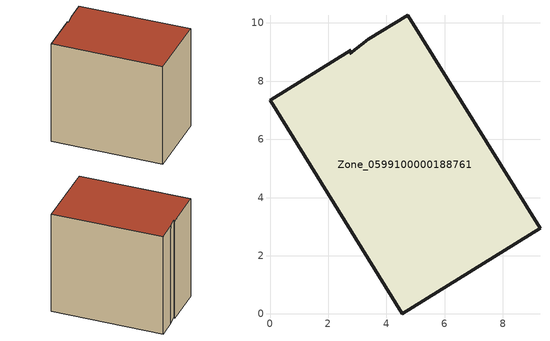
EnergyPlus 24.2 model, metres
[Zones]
Zone_0599100000188761
 floor ground (C_G): 0,7.34 2.77,9.06 2.74,8.94 3.38,9.43 4.73,10.27 9.28,2.94 4.54,0 z0
 wall outside (C_F): 4.54,0 9.28,2.94 4.73,10.27 3.38,9.43 2.74,8.94 2.77,9.06 0,7.34 4.54,0 z0:8.21
 roof outside (C_R): 2.77,9.06 0,7.34 4.54,0 9.28,2.94 4.73,10.27 3.38,9.43 2.74,8.94 z8.21
[BUILDING]
Pand.0599100000188761: North Axis=0; Terrain=City; Loads Convergence Tolerance Value=0.04; Temperature Convergence Tolerance Value=0.4; Solar Distribution=FullExterior; Maximum Number of Warmup Days=25; Minimum Number of Warmup Days=1
[Site:Location]
Rotterdam.The.Hague.AP_ZH_NLD Design_Conditions: Latitude=51.96; Longitude=4.45; Time Zone=1; Elevation=-4.5
[SITE:GROUNDTEMPERATURE:BUILDINGSURFACE]
18, 18, 18, 18, 18, 18, 18, 18, 18, 18, 18, 18
[MATERIAL] Thermal Absorptance=0.9; Solar Absorptance=0.7; Visible Absorptance=0.7
Name | Roughness | Thickness | Conductivity | Density | Specific Heat
G.TC.1975-1991 | MediumSmooth | 0.15 | 0.288461 | 540 | 1210
F.TC.1975-1991 | Rough | 0.3 | 0.230769 | 1920 | 840
R.TC.1975-1991 | MediumRough | 0.2 | 0.153846 | 1500 | 1000
[CONSTRUCTION]
C_G: G.TC.1975-1991
C_F: F.TC.1975-1991
C_R: R.TC.1975-1991
[ZONE]
Zone_0599100000188761: Type=1; Multiplier=1; Ceiling Height=Autocalculate; Volume=Autocalculate; Floor Area=autocalculate; Part of Total Floor Area=Yes
[ZONEINFILTRATION:DESIGNFLOWRATE]
Infil_Zone_0599100000188761: Zone or ZoneList or Space or SpaceList=Zone_0599100000188761; Schedule=AlwaysOn; Design Flow Rate Calculation Method=Flow/Area; Flow Rate per Floor Area=0.003; Constant Term Coefficient=1; Temperature Term Coefficient=0; Velocity Term Coefficient=0; Velocity Squared Term Coefficient=0
[HVACTEMPLATE:ZONE:IDEALLOADSAIRSYSTEM]
Zone_0599100000188761: Maximum Heating Supply Air Temperature=50; Minimum Cooling Supply Air Temperature=13; Maximum Heating Supply Air Humidity Ratio=0.0156; Minimum Cooling Supply Air Humidity Ratio=0.0077; Heating Limit=NoLimit; Cooling Limit=NoLimit; Dehumidification Control Type=ConstantSensibleHeatRatio; Cooling Sensible Heat Ratio=0.7; Dehumidification Setpoint=60; Humidification Control Type=None; Humidification Setpoint=30; Outdoor Air Method=None; Outdoor Air Flow Rate per Person=0.00944; Outdoor Air Flow Rate per Zone Floor Area=0; Outdoor Air Flow Rate per Zone=0; Demand Controlled Ventilation Type=None; Outdoor Air Economizer Type=NoEconomizer; Heat Recovery Type=None; Sensible Heat Recovery Effectiveness=0.7; Latent Heat Recovery Effectiveness=0.65
[ZONECONTROL:THERMOSTAT]
ThermostatControl_Zone_0599100000188761: Zone or ZoneList=Zone_0599100000188761; Control Type Schedule=DualSetpointControlType; Control 1=Thermostat_Zone_0599100000188761; Temperature Difference Between Cutout And Setpoint=0
[THERMOSTATSETPOINT:DUALSETPOINT]
Thermostat_Zone_0599100000188761: Heating Setpoint Temperature Schedule=HeatingSetpoint_Zone_0599100000188761; Cooling Setpoint Temperature Schedule=CoolingSetpoint_Zone_0599100000188761
[SCHEDULE:COMPACT]
HeatingSetpoint_Zone_0599100000188761: Through: 12/31, For: AllDays, Until: 24:00, 21
CoolingSetpoint_Zone_0599100000188761: Through: 12/31, For: AllDays, Until: 24:00, 24
DualSetpointControlType: Through: 12/31, For: AllDays, Until: 24:00, 4
AlwaysOn: Through: 12/31, For: AllDays, Until: 24:00, 1
